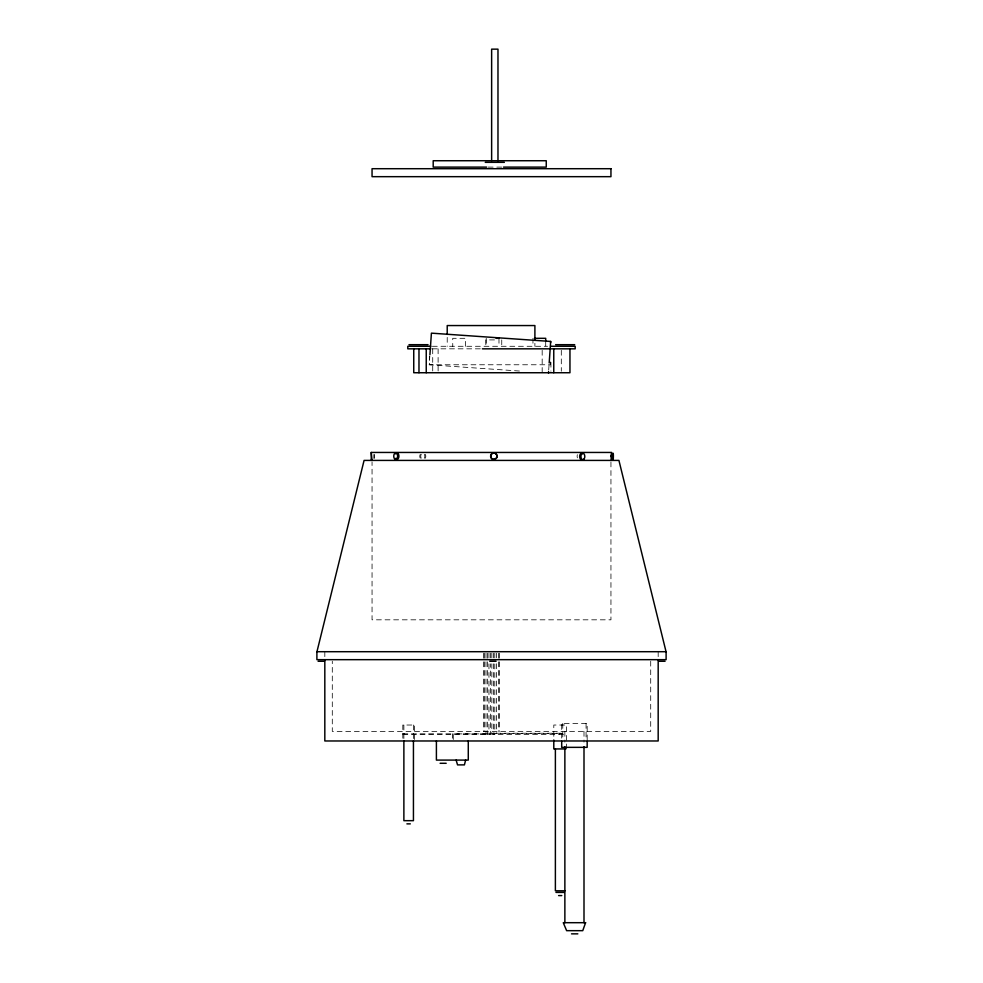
<?xml version="1.0" encoding="UTF-8"?>
<svg xmlns="http://www.w3.org/2000/svg" width="983" height="983" viewBox="0 0 983 983"><rect width="100%" height="100%" fill="white"/><g stroke="black" fill="none" stroke-linecap="round" stroke-linejoin="round"><path stroke-width="0.74" stroke-dasharray="4.92 3.69" d="M519.429 371.046L429.215 364.767L429.829 355.92M548.686 370.099L549.141 363.685M373.823 454.527L373.835 458.41M374.498 458.299L374.486 454.416M488.195 167.11L501.944 167.11M494.498 339.909L485.811 339.909L485.811 346.286M432.36 346.286L547.531 346.286M432.311 348.83L482.407 348.83M491.844 733.601L562.313 733.601L562.313 734.596M402.87 733.81L490.542 733.81M487.593 733.883L452.524 733.883L452.524 739.548M402.87 734.596L490.542 734.596L490.542 663.869M658.18 651.704L658.18 657.013M650.709 661.203L650.709 731.401L332.291 731.401L332.291 661.203M610.947 461.949L610.947 619.818L372.053 619.818L372.053 461.949M587.17 739.88L587.17 723.439L561.698 723.439L561.698 739.88M586.077 723.439L586.077 739.88M584 731.401L584 742.116M566.54 748.935L566.54 725.024L553.798 725.024L553.798 738.479M564.869 731.401L564.869 742.116M562.78 723.439L562.78 739.88M561.305 350.329L561.305 371.255M559.683 733.232L559.683 734.596M550.922 362.285L550.922 371.255M550.505 361.879L550.505 364.767L429.497 364.767L429.497 356.079M545.712 340.966L545.712 346.286M542.174 350.329L542.174 372.741M534.899 343.325L534.899 346.286M532.958 338.312L532.958 346.286M501.748 339.909L501.748 346.286M499.401 653.24L499.401 731.401M498.983 338.312L498.983 346.286M498.369 653.24L498.369 731.401M496.403 653.216L496.403 657.738M496.403 663.783L496.403 733.232L563.357 733.232L563.357 734.596L491.844 734.596L491.844 663.832M494.805 653.24L494.805 657.848M494.805 663.98L494.805 734.596M493.441 653.216L493.441 657.848M493.441 663.832L493.441 734.596M491.844 653.216L491.844 657.848M490.542 653.228L490.542 657.848M488.956 653.228L488.956 657.848M488.956 663.869L488.956 734.596M487.593 653.228L487.593 734.596M486.229 338.312L486.229 346.286M485.995 653.228L485.995 734.596M484.631 653.24L484.631 731.401M483.599 653.24L483.599 731.401M465.5 346.286L465.5 338.312L452.745 338.312L452.745 346.286M453.286 734.596L453.286 740.973M447.216 337.402L447.216 346.286M438.111 348.83L438.111 371.255M432.717 348.83L432.717 372.741M414.507 739.523L414.507 725.024L402.821 725.024L402.821 739.523M413.438 725.024L413.438 739.523M404.627 733.81L404.627 734.596M403.878 725.024L403.878 739.523M324.82 651.704L324.82 657.013M425.295 454.367A3.182 2.531 -90 0 1 425.27 458.25M421.252 458.189A3.182 2.531 -90 0 1 421.289 454.306M424.324 454.367A3.182 2.531 -90 0 1 424.3 458.25M420.282 458.189A3.182 2.531 -90 0 1 420.319 454.306M577.402 457.869A3.182 1.941 -90 0 1 577.39 454.674"/><path stroke-width="1.47" d="M429.915 354.703L431.414 333.151L550.677 341.445L549.19 362.997M548.575 371.795L548.489 373.061L548.551 372.09M550.591 342.711L550.677 341.445M316.956 651.704L364.079 460.413L618.921 460.413L666.044 651.704M465.623 760.092L464.418 764.885L457.55 764.885L456.124 760.092M485.246 162.33L504.365 162.33M486.671 167.11L433.196 167.11L433.196 160.733L546.253 160.733L546.253 167.11L503.468 167.11M496.145 338.312L498.983 338.312M534.383 338.312L545.712 338.312L545.712 340.966M408.977 344.689L428.047 344.689M555.628 344.689L574.699 344.689M430.837 346.286L407.798 346.286L407.798 348.83L430.837 348.83M550.603 346.286L575.178 346.286L575.178 348.83L482.407 348.83M371.255 460.413L371.255 452.45L611.745 452.45M318.087 661.264L324.464 661.264M489.718 661.264L496.096 661.264M658.708 661.264L665.073 661.264M565.692 748.935L553.798 748.935L553.798 739.978M440.114 763.287L446.184 763.287M406.901 823.865L410.316 823.865M564.955 890.807L555.383 890.807L555.383 748.935M555.96 892.404L564.377 892.404M558.577 895.587L561.76 895.587M571.516 933.85L577.844 933.85M371.255 452.45L372.053 460.413M658.18 659.667L658.18 740.973L324.82 740.973L324.82 659.667M587.17 741.366L587.17 747.35L561.698 747.35L561.698 741.366M584 746.711L584 922.693M569.956 348.83L569.956 372.741L413.745 372.741L413.745 348.83M564.869 746.711L564.869 922.693M553.761 348.83L553.761 372.741M534.899 340.364L534.899 325.557L447.216 325.557L447.216 334.441M497.976 160.733L497.976 49.15L491.635 49.15L491.635 160.733M468.277 740.973L468.277 760.092L436.403 760.092L436.403 740.973M426.241 348.83L426.241 372.741M418.979 348.83L418.979 372.741M413.438 740.973L413.438 820.67L403.878 820.67L403.878 740.973M495.518 458.84A3.182 3.158 -90 0 1 490.861 457.488A3.182 3.158 -90 0 1 492.987 453.102A3.182 3.158 -90 0 1 496.906 455.977M496.857 456.8A3.182 3.158 -90 0 1 496.132 458.287M395.633 453.876A3.182 1.941 -90 0 1 398.385 454.035A3.182 1.941 -90 0 1 398.275 458.545A3.182 1.941 -90 0 1 395.535 458.373M581.653 459.688A3.182 1.941 -90 0 1 579.712 455.756A3.182 1.941 -90 0 1 582.526 453.704M611.021 456.014C611.733 468.719 612.372 445.717 611.021 456.014M612.606 456.014C613.367 468.879 613.859 445.618 612.606 456.014M585.585 922.693L582.747 930.668L566.626 930.668L563.271 922.693L585.585 922.693M610.947 168.707L372.053 168.707L372.053 176.67L610.947 176.67L610.947 168.707M666.105 651.704L316.895 651.704L316.895 659.667L666.105 659.667L666.105 651.704M496.341 458.287A3.182 3.158 -90 0 0 494.572 453.065A3.182 3.158 -90 0 0 490.972 457.23A3.182 3.158 -90 0 0 496.341 458.287M397.341 457.906A3.182 1.941 -90 0 0 395.768 453.016A3.182 1.941 -90 0 0 393.974 457.697A3.182 1.941 -90 0 0 397.341 457.906M584.271 458.692A3.182 1.941 -90 0 0 583.312 453.396A3.182 1.941 -90 0 0 581.002 457.402A3.182 1.941 -90 0 0 584.271 458.692"/></g></svg>
